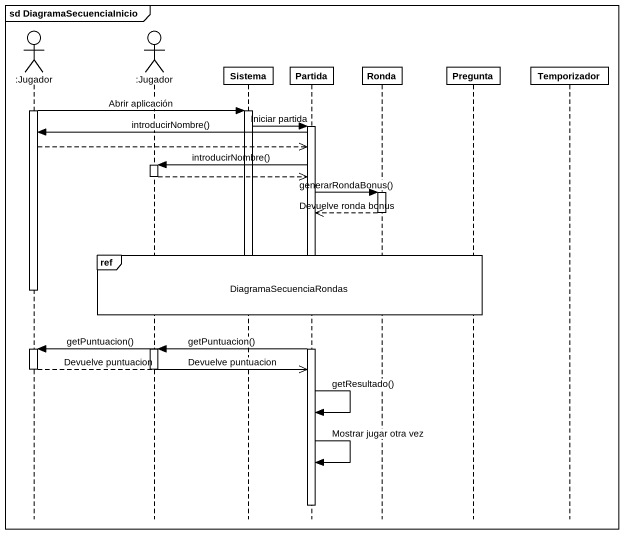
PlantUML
@startuml
mainframe sd DiagramaSecuenciaInicio
hide footbox
actor ":Jugador" as Jugador
actor ":Jugador" as Jugador_2
participant Sistema
participant Partida
participant Ronda
participant Pregunta
participant Temporizador

activate Jugador
Jugador -> Sistema : Abrir aplicación
activate Sistema
Sistema -> Partida : Iniciar partida
activate Partida
Partida -> Jugador : introducirNombre()
Jugador -->> Partida
Partida -> Jugador_2 : introducirNombre()
activate Jugador_2
Jugador_2 -->> Partida
deactivate Jugador_2
Partida -> Ronda : generarRondaBonus()
activate Ronda
Ronda -->> Partida : Devuelve ronda bonus
deactivate Ronda
ref over Jugador_2, Sistema, Partida, Ronda, Pregunta : DiagramaSecuenciaRondas
deactivate Sistema
deactivate Jugador
Partida -> Jugador_2 : getPuntuacion()
Partida -> Jugador : getPuntuacion()
activate Jugador
activate Jugador_2
Jugador -->> Partida : Devuelve puntuacion
Jugador_2 -->> Partida : Devuelve puntuacion
deactivate Jugador
deactivate Jugador_2
Partida -> Partida : getResultado()
Partida -> Partida : Mostrar jugar otra vez
deactivate Partida
@enduml
